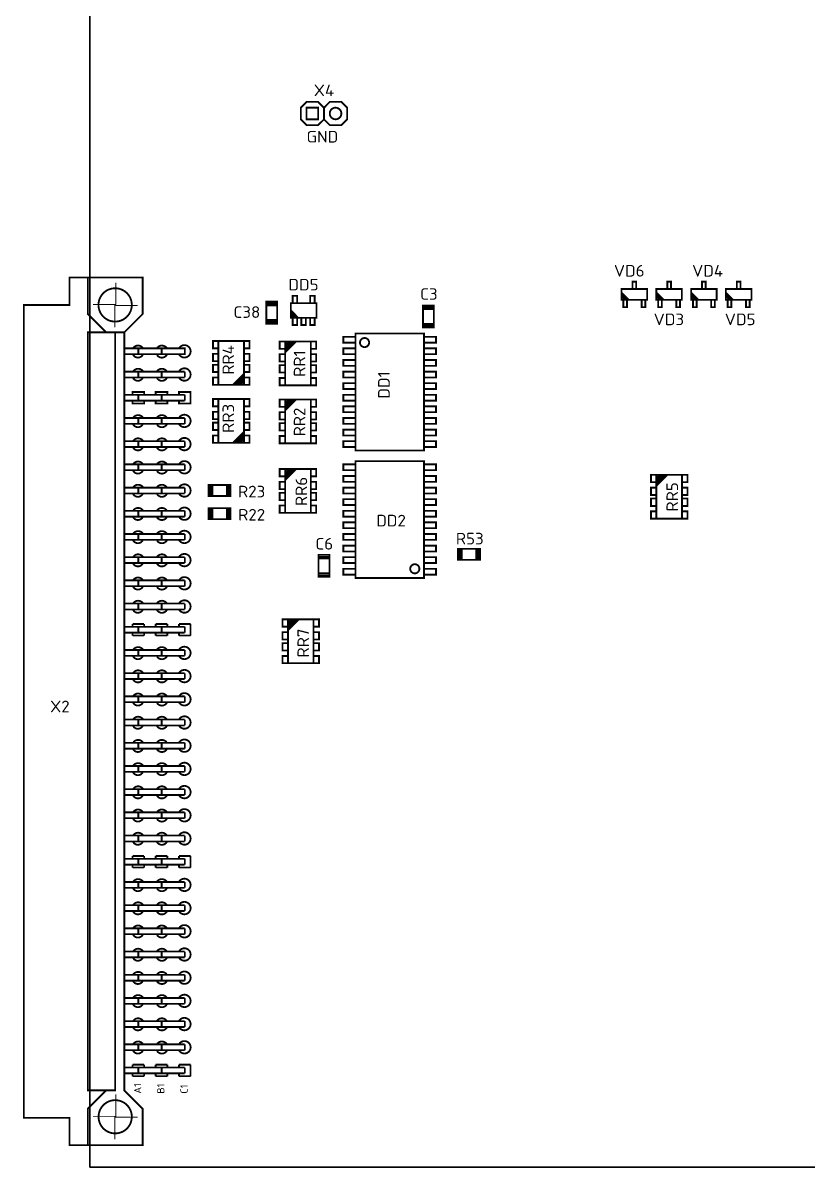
# Model space of a CAD drawing. Header units: millimetres. Extents: x -300 to 586, y -3087 to -2824.
# Drawn here: x -300.4 to -214.5, y -3072.2 to -2947 of the extents above; entities that cross this region are included whole.
import ezdxf
from ezdxf.enums import TextEntityAlignment as Align

# ---------------------------------------------------------------- set-up
doc = ezdxf.new("R2010")
doc.units = ezdxf.units.MM
doc.layers.add('BOARD', color=7, linetype='Continuous', lineweight=35)
doc.layers.add('PP', color=9, linetype='Continuous', lineweight=20)
doc.styles.get("Standard").update_dxf_attribs({"font": 'txt.shx'})

msp = doc.modelspace()

# ---------------------------------------------------------------- linework, layer by layer
at = {"layer": 'BOARD'}
msp.add_lwpolyline([(-136, -3072.25), (-293.07, -3072.25), (-293.07, -2839), (-136, -2839)], dxfattribs=at)
at = {"layer": 'BOARD', "const_width": 0.2}
msp.add_lwpolyline([(-300.31, -3062.85), (-300.31, -2977.85), (-295.31, -2977.85), (-295.31, -2974.85), (-287.31, -2974.85), (-287.31, -2978.85), (-289.31, -2980.85), (-289.31, -3063.85), (-287.31, -3065.85), (-287.31, -3069.85), (-295.31, -3069.85), (-295.31, -3066.85), (-300.31, -3066.85), (-300.31, -3062.85)], dxfattribs=at)
at = {"layer": 'PP'}
for points, const_width in [([(-268.09, -2958.16), (-267.45, -2957.53), (-266.82, -2958.16), (-265.55, -2958.16), (-264.91, -2957.53), (-264.91, -2956.26), (-265.55, -2955.62), (-266.82, -2955.62), (-267.45, -2956.26), (-268.09, -2955.62), (-269.36, -2955.62), (-269.99, -2956.26), (-269.99, -2957.53), (-269.36, -2958.16), (-268.09, -2958.16)], 0.2), ([(-269.36, -2956.26), (-268.09, -2956.26), (-268.09, -2957.53), (-269.36, -2957.53), (-269.36, -2956.26)], 0.2), ([(-267.45, -2956.26), (-267.45, -2957.53)], 0.2), ([(-291.31, -2980.85), (-293.31, -2978.85), (-293.31, -2974.85)], 0.2), ([(-290.25, -2975.4), (-290.25, -2977.8), (-290.3, -2977.85), (-290.31, -2977.85), (-290.35, -2977.89), (-290.35, -2980.3)], 0.1), ([(-232.08, -2976.1), (-233.28, -2976.1), (-233.28, -2975.3), (-233.68, -2975.3), (-233.68, -2976.1), (-234.88, -2976.1), (-234.88, -2977.3), (-232.08, -2977.3), (-232.08, -2976.1)], 0.2), ([(-228.27, -2976.1), (-229.47, -2976.1), (-229.47, -2975.3), (-229.87, -2975.3), (-229.87, -2976.1), (-231.07, -2976.1), (-231.07, -2977.3), (-228.27, -2977.3), (-228.27, -2976.1)], 0.2), ([(-224.46, -2976.1), (-225.66, -2976.1), (-225.66, -2975.3), (-226.06, -2975.3), (-226.06, -2976.1), (-227.26, -2976.1), (-227.26, -2977.3), (-224.46, -2977.3), (-224.46, -2976.1)], 0.2), ([(-220.65, -2976.1), (-221.85, -2976.1), (-221.85, -2975.3), (-222.25, -2975.3), (-222.25, -2976.1), (-223.45, -2976.1), (-223.45, -2977.3), (-220.65, -2977.3), (-220.65, -2976.1)], 0.2), ([(-234.08, -2977.3), (-234.88, -2976.5)], 0.2), ([(-234.88, -2976.7), (-234.28, -2977.3), (-234.28, -2978.1), (-234.68, -2978.1), (-234.68, -2977.3)], 0.2), ([(-233.68, -2976.1), (-233.28, -2976.1)], 0.2), ([(-230.27, -2977.3), (-231.07, -2976.5)], 0.2), ([(-231.07, -2976.7), (-230.47, -2977.3), (-230.47, -2978.1), (-230.87, -2978.1), (-230.87, -2977.3)], 0.2), ([(-229.87, -2976.1), (-229.47, -2976.1)], 0.2), ([(-226.46, -2977.3), (-227.26, -2976.5)], 0.2), ([(-227.26, -2976.7), (-226.66, -2977.3), (-226.66, -2978.1), (-227.06, -2978.1), (-227.06, -2977.3)], 0.2), ([(-226.06, -2976.1), (-225.66, -2976.1)], 0.2), ([(-222.65, -2977.3), (-223.45, -2976.5)], 0.2), ([(-223.45, -2976.7), (-222.85, -2977.3), (-222.85, -2978.1), (-223.25, -2978.1), (-223.25, -2977.3)], 0.2), ([(-222.25, -2976.1), (-221.85, -2976.1)], 0.2), ([(-287.85, -2977.9), (-290.25, -2977.9), (-290.3, -2977.85), (-290.31, -2977.85), (-290.35, -2977.82), (-290.35, -2977.8), (-292.75, -2977.8)], 0.1), ([(-273.77, -2977.5), (-272.57, -2977.5), (-272.57, -2979.9), (-273.77, -2979.9), (-273.77, -2977.5)], 0.2), ([(-272.57, -2977.7), (-273.77, -2977.7)], 0.2), ([(-273.77, -2977.9), (-272.57, -2977.9)], 0.2), ([(-271.08, -2977.66), (-268.28, -2977.66), (-268.28, -2979.26), (-271.08, -2979.26), (-271.08, -2977.66)], 0.2), ([(-270.88, -2977.66), (-270.88, -2976.86), (-270.38, -2976.86), (-270.38, -2977.66)], 0.2), ([(-268.97, -2977.66), (-268.97, -2976.86), (-268.47, -2976.86), (-268.47, -2977.66)], 0.2), ([(-255.42, -2980.32), (-256.62, -2980.32), (-256.62, -2977.92), (-255.42, -2977.92), (-255.42, -2980.32)], 0.2), ([(-234.48, -2977.3), (-234.88, -2976.9)], 0.2), ([(-232.68, -2977.3), (-232.68, -2978.1), (-232.28, -2978.1), (-232.28, -2977.3)], 0.2), ([(-230.67, -2977.3), (-231.07, -2976.9)], 0.2), ([(-228.87, -2977.3), (-228.87, -2978.1), (-228.47, -2978.1), (-228.47, -2977.3)], 0.2), ([(-226.86, -2977.3), (-227.26, -2976.9)], 0.2), ([(-225.06, -2977.3), (-225.06, -2978.1), (-224.66, -2978.1), (-224.66, -2977.3)], 0.2), ([(-223.05, -2977.3), (-223.45, -2976.9)], 0.2), ([(-221.25, -2977.3), (-221.25, -2978.1), (-220.85, -2978.1), (-220.85, -2977.3)], 0.2), ([(-271.08, -2978.45), (-270.28, -2979.26)], 0.2), ([(-271.08, -2978.66), (-270.48, -2979.26)], 0.2), ([(-271.08, -2978.86), (-270.68, -2979.26)], 0.2), ([(-271.08, -2979.05), (-270.88, -2979.26), (-270.88, -2980.05), (-270.38, -2980.05), (-270.38, -2979.26)], 0.2), ([(-269.93, -2979.26), (-269.93, -2980.05), (-269.43, -2980.05), (-269.43, -2979.26)], 0.2), ([(-268.97, -2979.26), (-268.97, -2980.05), (-268.47, -2980.05), (-268.47, -2979.26)], 0.2), ([(-256.62, -2978.12), (-255.42, -2978.12)], 0.2), ([(-256.62, -2978.32), (-255.42, -2978.32)], 0.2), ([(-272.57, -2979.5), (-273.77, -2979.5)], 0.2), ([(-272.57, -2979.7), (-273.77, -2979.7)], 0.2), ([(-255.42, -2979.92), (-256.62, -2979.92)], 0.2), ([(-256.62, -2980.12), (-255.42, -2980.12)], 0.2), ([(-290.31, -2980.85), (-290.31, -3063.85), (-293.31, -3063.85), (-293.31, -2980.85), (-289.31, -2980.85)], 0.2), ([(-264.07, -2981.34), (-265.34, -2981.34), (-265.34, -2981.98), (-264.07, -2981.98)], 0.2), ([(-264.01, -2993.78), (-264.01, -2980.97), (-256.51, -2980.97), (-256.51, -2993.78), (-264.01, -2993.78)], 0.2), ([(-256.45, -2981.34), (-255.18, -2981.34), (-255.18, -2981.98), (-256.45, -2981.98)], 0.2), ([(-289.36, -2982.61), (-282.69, -2982.61), (-282.69, -2983.25), (-289.36, -2983.25)], 0.2), ([(-287.77, -2982.61), (-287.77, -2983.25)], 0.2), ([(-285.23, -2982.61), (-285.23, -2983.25)], 0.2), ([(-279.01, -2982.6), (-279.61, -2982.6), (-279.61, -2981.8), (-279.01, -2981.8)], 0.2), ([(-276.21, -2986.6), (-279.01, -2986.6), (-279.01, -2981.8), (-276.21, -2981.8), (-276.21, -2986.6), (-275.61, -2986.6), (-275.61, -2985.8), (-276.21, -2985.8), (-277.01, -2986.6)], 0.2), ([(-276.21, -2982.6), (-275.61, -2982.6), (-275.61, -2981.8), (-276.21, -2981.8)], 0.2), ([(-271.7, -2981.85), (-268.9, -2981.85), (-268.9, -2986.65), (-271.7, -2986.65), (-271.7, -2981.85), (-272.3, -2981.85), (-272.3, -2982.65), (-271.7, -2982.65), (-270.9, -2981.85)], 0.2), ([(-271.7, -2982.25), (-271.3, -2981.85)], 0.2), ([(-271.7, -2982.45), (-271.1, -2981.85)], 0.2), ([(-271.7, -2982.85), (-270.7, -2981.85)], 0.2), ([(-271.7, -2983.05), (-270.5, -2981.85)], 0.2), ([(-268.9, -2981.85), (-268.3, -2981.85), (-268.3, -2982.65), (-268.9, -2982.65)], 0.2), ([(-264.07, -2982.61), (-265.34, -2982.61), (-265.34, -2983.25), (-264.07, -2983.25)], 0.2), ([(-256.45, -2982.61), (-255.18, -2982.61), (-255.18, -2983.25), (-256.45, -2983.25)], 0.2), ([(-279.01, -2984), (-279.61, -2984), (-279.61, -2983.2), (-279.01, -2983.2)], 0.2), ([(-276.21, -2984), (-275.61, -2984), (-275.61, -2983.2), (-276.21, -2983.2)], 0.2), ([(-271.7, -2983.25), (-272.3, -2983.25), (-272.3, -2984.05), (-271.7, -2984.05)], 0.2), ([(-268.9, -2983.25), (-268.3, -2983.25), (-268.3, -2984.05), (-268.9, -2984.05)], 0.2), ([(-264.07, -2983.88), (-265.34, -2983.88), (-265.34, -2984.52), (-264.07, -2984.52)], 0.2), ([(-256.45, -2983.88), (-255.18, -2983.88), (-255.18, -2984.52), (-256.45, -2984.52)], 0.2), ([(-289.36, -2985.15), (-282.69, -2985.15)], 0.2), ([(-287.77, -2985.15), (-287.77, -2985.79)], 0.2), ([(-285.23, -2985.15), (-285.23, -2985.79)], 0.2), ([(-282.69, -2985.15), (-282.69, -2985.79)], 0.2), ([(-279.01, -2985.2), (-279.61, -2985.2), (-279.61, -2984.4), (-279.01, -2984.4)], 0.2), ([(-276.21, -2985.4), (-277.41, -2986.6)], 0.2), ([(-276.21, -2985.2), (-275.61, -2985.2), (-275.61, -2984.4), (-276.21, -2984.4)], 0.2), ([(-271.7, -2984.45), (-272.3, -2984.45), (-272.3, -2985.25), (-271.7, -2985.25)], 0.2), ([(-268.9, -2984.45), (-268.3, -2984.45), (-268.3, -2985.25), (-268.9, -2985.25)], 0.2), ([(-264.07, -2985.15), (-265.34, -2985.15), (-265.34, -2985.79), (-264.07, -2985.79)], 0.2), ([(-256.45, -2985.15), (-255.18, -2985.15), (-255.18, -2985.79), (-256.45, -2985.79)], 0.2), ([(-282.69, -2985.79), (-289.36, -2985.79)], 0.2), ([(-279.01, -2986.6), (-279.61, -2986.6), (-279.61, -2985.8), (-279.01, -2985.8)], 0.2), ([(-276.21, -2985.6), (-277.21, -2986.6)], 0.2), ([(-276.21, -2986), (-276.81, -2986.6)], 0.2), ([(-276.21, -2986.2), (-276.61, -2986.6)], 0.2), ([(-271.7, -2985.85), (-272.3, -2985.85), (-272.3, -2986.65), (-271.7, -2986.65)], 0.2), ([(-268.9, -2985.85), (-268.3, -2985.85), (-268.3, -2986.65), (-268.9, -2986.65)], 0.2), ([(-264.07, -2986.42), (-265.34, -2986.42), (-265.34, -2987.06), (-264.07, -2987.06)], 0.2), ([(-256.45, -2986.42), (-255.18, -2986.42), (-255.18, -2987.06), (-256.45, -2987.06)], 0.2), ([(-289.36, -2987.69), (-282.69, -2987.69)], 0.2), ([(-288.41, -2987.69), (-288.41, -2987.38), (-287.14, -2987.38), (-287.14, -2987.69)], 0.2), ([(-287.77, -2987.69), (-287.77, -2988.33)], 0.2), ([(-285.87, -2987.69), (-285.87, -2987.38), (-284.6, -2987.38), (-284.6, -2987.69)], 0.2), ([(-285.23, -2987.69), (-285.23, -2988.33)], 0.2), ([(-283.33, -2987.69), (-283.33, -2987.38), (-282.06, -2987.38), (-282.06, -2988.64), (-283.33, -2988.64), (-283.33, -2988.33)], 0.2), ([(-282.69, -2987.69), (-282.69, -2988.33)], 0.2), ([(-264.07, -2987.69), (-265.34, -2987.69), (-265.34, -2988.33), (-264.07, -2988.33)], 0.2), ([(-256.45, -2987.69), (-255.18, -2987.69), (-255.18, -2988.33), (-256.45, -2988.33)], 0.2), ([(-282.69, -2988.33), (-289.36, -2988.33)], 0.2), ([(-287.14, -2988.33), (-287.14, -2988.64), (-288.41, -2988.64), (-288.41, -2988.33)], 0.2), ([(-284.6, -2988.33), (-284.6, -2988.64), (-285.87, -2988.64), (-285.87, -2988.33)], 0.2), ([(-279.01, -2988.95), (-279.61, -2988.95), (-279.61, -2988.15), (-279.01, -2988.15)], 0.2), ([(-276.21, -2992.95), (-279.01, -2992.95), (-279.01, -2988.15), (-276.21, -2988.15), (-276.21, -2992.95), (-275.61, -2992.95), (-275.61, -2992.15), (-276.21, -2992.15), (-277.01, -2992.95)], 0.2), ([(-276.21, -2988.95), (-275.61, -2988.95), (-275.61, -2988.15), (-276.21, -2988.15)], 0.2), ([(-271.7, -2988.2), (-268.9, -2988.2), (-268.9, -2993), (-271.7, -2993), (-271.7, -2988.2), (-272.3, -2988.2), (-272.3, -2989), (-271.7, -2989), (-270.9, -2988.2)], 0.2), ([(-271.7, -2988.6), (-271.3, -2988.2)], 0.2), ([(-271.7, -2988.8), (-271.1, -2988.2)], 0.2), ([(-271.7, -2989.2), (-270.7, -2988.2)], 0.2), ([(-271.7, -2989.4), (-270.5, -2988.2)], 0.2), ([(-268.9, -2988.2), (-268.3, -2988.2), (-268.3, -2989), (-268.9, -2989)], 0.2), ([(-264.07, -2988.96), (-265.34, -2988.96), (-265.34, -2989.6), (-264.07, -2989.6)], 0.2), ([(-256.45, -2988.96), (-255.18, -2988.96), (-255.18, -2989.6), (-256.45, -2989.6)], 0.2), ([(-289.36, -2990.23), (-282.69, -2990.23)], 0.2), ([(-287.77, -2990.23), (-287.77, -2990.87)], 0.2), ([(-285.23, -2990.23), (-285.23, -2990.87)], 0.2), ([(-282.69, -2990.23), (-282.69, -2990.87)], 0.2), ([(-279.01, -2990.35), (-279.61, -2990.35), (-279.61, -2989.55), (-279.01, -2989.55)], 0.2), ([(-276.21, -2990.35), (-275.61, -2990.35), (-275.61, -2989.55), (-276.21, -2989.55)], 0.2), ([(-271.7, -2989.6), (-272.3, -2989.6), (-272.3, -2990.4), (-271.7, -2990.4)], 0.2), ([(-268.9, -2989.6), (-268.3, -2989.6), (-268.3, -2990.4), (-268.9, -2990.4)], 0.2), ([(-264.07, -2990.23), (-265.34, -2990.23), (-265.34, -2990.87), (-264.07, -2990.87)], 0.2), ([(-256.45, -2990.23), (-255.18, -2990.23), (-255.18, -2990.87), (-256.45, -2990.87)], 0.2), ([(-282.69, -2990.87), (-289.36, -2990.87)], 0.2), ([(-279.01, -2991.55), (-279.61, -2991.55), (-279.61, -2990.75), (-279.01, -2990.75)], 0.2), ([(-276.21, -2991.75), (-277.41, -2992.95)], 0.2), ([(-276.21, -2991.55), (-275.61, -2991.55), (-275.61, -2990.75), (-276.21, -2990.75)], 0.2), ([(-271.7, -2990.8), (-272.3, -2990.8), (-272.3, -2991.6), (-271.7, -2991.6)], 0.2), ([(-268.9, -2990.8), (-268.3, -2990.8), (-268.3, -2991.6), (-268.9, -2991.6)], 0.2), ([(-264.07, -2991.5), (-265.34, -2991.5), (-265.34, -2992.14), (-264.07, -2992.14)], 0.2), ([(-256.45, -2991.5), (-255.18, -2991.5), (-255.18, -2992.14), (-256.45, -2992.14)], 0.2), ([(-289.36, -2992.77), (-282.69, -2992.77)], 0.2), ([(-287.77, -2992.77), (-287.77, -2993.41)], 0.2), ([(-285.23, -2992.77), (-285.23, -2993.41)], 0.2), ([(-282.69, -2992.77), (-282.69, -2993.41)], 0.2), ([(-279.01, -2992.95), (-279.61, -2992.95), (-279.61, -2992.15), (-279.01, -2992.15)], 0.2), ([(-276.21, -2991.95), (-277.21, -2992.95)], 0.2), ([(-276.21, -2992.35), (-276.81, -2992.95)], 0.2), ([(-276.21, -2992.55), (-276.61, -2992.95)], 0.2), ([(-271.7, -2992.2), (-272.3, -2992.2), (-272.3, -2993), (-271.7, -2993)], 0.2), ([(-268.9, -2992.2), (-268.3, -2992.2), (-268.3, -2993), (-268.9, -2993)], 0.2), ([(-264.07, -2992.77), (-265.34, -2992.77), (-265.34, -2993.41), (-264.07, -2993.41)], 0.2), ([(-256.45, -2992.77), (-255.18, -2992.77), (-255.18, -2993.41), (-256.45, -2993.41)], 0.2), ([(-282.69, -2993.41), (-289.36, -2993.41)], 0.2), ([(-289.36, -2995.31), (-282.69, -2995.31)], 0.2), ([(-287.77, -2995.31), (-287.77, -2995.95)], 0.2), ([(-285.23, -2995.31), (-285.23, -2995.95)], 0.2), ([(-282.69, -2995.31), (-282.69, -2995.95)], 0.2), ([(-264.07, -2995.95), (-265.34, -2995.95), (-265.34, -2995.31), (-264.07, -2995.31)], 0.2), ([(-256.51, -2994.95), (-256.51, -3007.74), (-264.01, -3007.74), (-264.01, -2994.95), (-256.51, -2994.95)], 0.2), ([(-256.45, -2995.95), (-255.18, -2995.95), (-255.18, -2995.31), (-256.45, -2995.31)], 0.2), ([(-282.69, -2995.95), (-289.36, -2995.95)], 0.2), ([(-271.7, -2995.82), (-268.9, -2995.82), (-268.9, -3000.62), (-271.7, -3000.62), (-271.7, -2995.82), (-272.3, -2995.82), (-272.3, -2996.62), (-271.7, -2996.62), (-270.9, -2995.82)], 0.2), ([(-271.7, -2996.22), (-271.3, -2995.82)], 0.2), ([(-271.7, -2996.42), (-271.1, -2995.82)], 0.2), ([(-271.7, -2996.82), (-270.7, -2995.82)], 0.2), ([(-271.7, -2997.02), (-270.5, -2995.82)], 0.2), ([(-268.9, -2995.82), (-268.3, -2995.82), (-268.3, -2996.62), (-268.9, -2996.62)], 0.2), ([(-264.07, -2997.22), (-265.34, -2997.22), (-265.34, -2996.58), (-264.07, -2996.58)], 0.2), ([(-256.45, -2997.22), (-255.18, -2997.22), (-255.18, -2996.58), (-256.45, -2996.58)], 0.2), ([(-231.06, -2996.45), (-228.26, -2996.45), (-228.26, -3001.26), (-231.06, -3001.26), (-231.06, -2996.45), (-231.66, -2996.45), (-231.66, -2997.26), (-231.06, -2997.26), (-230.26, -2996.45)], 0.2), ([(-231.06, -2996.86), (-230.66, -2996.45)], 0.2), ([(-231.06, -2997.05), (-230.46, -2996.45)], 0.2), ([(-231.06, -2997.45), (-230.06, -2996.45)], 0.2), ([(-231.06, -2997.66), (-229.86, -2996.45)], 0.2), ([(-228.26, -2996.45), (-227.66, -2996.45), (-227.66, -2997.26), (-228.26, -2997.26)], 0.2), ([(-289.36, -2997.85), (-282.69, -2997.85)], 0.2), ([(-287.77, -2997.85), (-287.77, -2998.49)], 0.2), ([(-285.23, -2997.85), (-285.23, -2998.49)], 0.2), ([(-282.69, -2997.85), (-282.69, -2998.49)], 0.2), ([(-277.68, -2998.77), (-277.68, -2997.57), (-280.08, -2997.57), (-280.08, -2998.77), (-277.68, -2998.77)], 0.2), ([(-279.88, -2997.57), (-279.88, -2998.77)], 0.2), ([(-279.68, -2997.57), (-279.68, -2998.77)], 0.2), ([(-278.08, -2997.57), (-278.08, -2998.77)], 0.2), ([(-277.88, -2997.57), (-277.88, -2998.77)], 0.2), ([(-271.7, -2997.22), (-272.3, -2997.22), (-272.3, -2998.02), (-271.7, -2998.02)], 0.2), ([(-268.9, -2997.22), (-268.3, -2997.22), (-268.3, -2998.02), (-268.9, -2998.02)], 0.2), ([(-264.07, -2998.49), (-265.34, -2998.49), (-265.34, -2997.85), (-264.07, -2997.85)], 0.2), ([(-256.45, -2998.49), (-255.18, -2998.49), (-255.18, -2997.85), (-256.45, -2997.85)], 0.2), ([(-231.06, -2997.86), (-231.66, -2997.86), (-231.66, -2998.66), (-231.06, -2998.66)], 0.2), ([(-228.26, -2997.86), (-227.66, -2997.86), (-227.66, -2998.66), (-228.26, -2998.66)], 0.2), ([(-282.69, -2998.49), (-289.36, -2998.49)], 0.2), ([(-271.7, -2998.42), (-272.3, -2998.42), (-272.3, -2999.22), (-271.7, -2999.22)], 0.2), ([(-268.9, -2998.42), (-268.3, -2998.42), (-268.3, -2999.22), (-268.9, -2999.22)], 0.2), ([(-264.07, -2999.76), (-265.34, -2999.76), (-265.34, -2999.12), (-264.07, -2999.12)], 0.2), ([(-256.45, -2999.76), (-255.18, -2999.76), (-255.18, -2999.12), (-256.45, -2999.12)], 0.2), ([(-231.06, -2999.05), (-231.66, -2999.05), (-231.66, -2999.86), (-231.06, -2999.86)], 0.2), ([(-228.26, -2999.05), (-227.66, -2999.05), (-227.66, -2999.86), (-228.26, -2999.86)], 0.2), ([(-289.36, -3000.39), (-282.69, -3000.39)], 0.2), ([(-287.77, -3000.39), (-287.77, -3001.03)], 0.2), ([(-285.23, -3000.39), (-285.23, -3001.03)], 0.2), ([(-282.69, -3000.39), (-282.69, -3001.03)], 0.2), ([(-277.68, -3001.31), (-277.68, -3000.11), (-280.08, -3000.11), (-280.08, -3001.31), (-277.68, -3001.31)], 0.2), ([(-279.88, -3000.11), (-279.88, -3001.31)], 0.2), ([(-279.68, -3000.11), (-279.68, -3001.31)], 0.2), ([(-278.08, -3000.11), (-278.08, -3001.31)], 0.2), ([(-277.88, -3000.11), (-277.88, -3001.31)], 0.2), ([(-271.7, -2999.82), (-272.3, -2999.82), (-272.3, -3000.62), (-271.7, -3000.62)], 0.2), ([(-268.9, -2999.82), (-268.3, -2999.82), (-268.3, -3000.62), (-268.9, -3000.62)], 0.2), ([(-264.07, -3001.03), (-265.34, -3001.03), (-265.34, -3000.39), (-264.07, -3000.39)], 0.2), ([(-256.45, -3001.03), (-255.18, -3001.03), (-255.18, -3000.39), (-256.45, -3000.39)], 0.2), ([(-231.06, -3000.45), (-231.66, -3000.45), (-231.66, -3001.26), (-231.06, -3001.26)], 0.2), ([(-228.26, -3000.45), (-227.66, -3000.45), (-227.66, -3001.26), (-228.26, -3001.26)], 0.2), ([(-282.69, -3001.03), (-289.36, -3001.03)], 0.2), ([(-264.07, -3002.3), (-265.34, -3002.3), (-265.34, -3001.66), (-264.07, -3001.66)], 0.2), ([(-256.45, -3002.3), (-255.18, -3002.3), (-255.18, -3001.66), (-256.45, -3001.66)], 0.2), ([(-289.36, -3002.93), (-282.69, -3002.93)], 0.2), ([(-287.77, -3002.93), (-287.77, -3003.57)], 0.2), ([(-285.23, -3002.93), (-285.23, -3003.57)], 0.2), ([(-282.69, -3002.93), (-282.69, -3003.57)], 0.2), ([(-264.07, -3003.57), (-265.34, -3003.57), (-265.34, -3002.93), (-264.07, -3002.93)], 0.2), ([(-256.45, -3003.57), (-255.18, -3003.57), (-255.18, -3002.93), (-256.45, -3002.93)], 0.2), ([(-282.69, -3003.57), (-289.36, -3003.57)], 0.2), ([(-264.07, -3004.84), (-265.34, -3004.84), (-265.34, -3004.2), (-264.07, -3004.2)], 0.2), ([(-256.45, -3004.84), (-255.18, -3004.84), (-255.18, -3004.2), (-256.45, -3004.2)], 0.2), ([(-289.36, -3005.47), (-282.69, -3005.47)], 0.2), ([(-287.77, -3005.47), (-287.77, -3006.11)], 0.2), ([(-285.23, -3005.47), (-285.23, -3006.11)], 0.2), ([(-282.69, -3005.47), (-282.69, -3006.11)], 0.2), ([(-266.85, -3007.62), (-268.05, -3007.62), (-268.05, -3005.22), (-266.85, -3005.22), (-266.85, -3007.62)], 0.2), ([(-268.05, -3005.43), (-266.85, -3005.43)], 0.2), ([(-264.07, -3006.11), (-265.34, -3006.11), (-265.34, -3005.47), (-264.07, -3005.47)], 0.2), ([(-256.45, -3006.11), (-255.18, -3006.11), (-255.18, -3005.47), (-256.45, -3005.47)], 0.2), ([(-252.78, -3004.55), (-252.78, -3005.76), (-250.38, -3005.76), (-250.38, -3004.55), (-252.78, -3004.55)], 0.2), ([(-252.58, -3005.76), (-252.58, -3004.55)], 0.2), ([(-252.38, -3005.76), (-252.38, -3004.55)], 0.2), ([(-250.78, -3005.76), (-250.78, -3004.55)], 0.2), ([(-250.58, -3005.76), (-250.58, -3004.55)], 0.2), ([(-282.69, -3006.11), (-289.36, -3006.11)], 0.2), ([(-268.05, -3005.62), (-266.85, -3005.62)], 0.2), ([(-264.07, -3007.38), (-265.34, -3007.38), (-265.34, -3006.74), (-264.07, -3006.74)], 0.2), ([(-256.45, -3007.38), (-255.18, -3007.38), (-255.18, -3006.74), (-256.45, -3006.74)], 0.2), ([(-289.36, -3008.01), (-282.69, -3008.01)], 0.2), ([(-287.77, -3008.01), (-287.77, -3008.65)], 0.2), ([(-285.23, -3008.01), (-285.23, -3008.65)], 0.2), ([(-282.69, -3008.01), (-282.69, -3008.65)], 0.2), ([(-266.85, -3007.22), (-268.05, -3007.22)], 0.2), ([(-268.05, -3007.43), (-266.85, -3007.43)], 0.2), ([(-282.69, -3008.65), (-289.36, -3008.65)], 0.2), ([(-289.36, -3010.55), (-282.69, -3010.55)], 0.2), ([(-287.77, -3010.55), (-287.77, -3011.19)], 0.2), ([(-285.23, -3010.55), (-285.23, -3011.19)], 0.2), ([(-282.69, -3010.55), (-282.69, -3011.19)], 0.2), ([(-282.69, -3011.19), (-289.36, -3011.19)], 0.2), ([(-288.41, -3012.78), (-287.14, -3012.78)], 0.2), ([(-288.41, -3013.09), (-288.41, -3012.78)], 0.2), ([(-287.14, -3012.78), (-287.14, -3013.09)], 0.2), ([(-285.87, -3012.78), (-284.6, -3012.78)], 0.2), ([(-285.87, -3013.09), (-285.87, -3012.78)], 0.2), ([(-284.6, -3012.78), (-284.6, -3013.09)], 0.2), ([(-283.33, -3012.78), (-282.06, -3012.78)], 0.2), ([(-283.33, -3013.09), (-283.33, -3012.78)], 0.2), ([(-282.06, -3012.78), (-282.06, -3014.05)], 0.2), ([(-271.39, -3012.28), (-268.59, -3012.28), (-268.59, -3017.08), (-271.39, -3017.08), (-271.39, -3012.28), (-271.99, -3012.28), (-271.99, -3013.08), (-271.39, -3013.08), (-270.59, -3012.28)], 0.2), ([(-271.39, -3012.68), (-270.99, -3012.28)], 0.2), ([(-271.39, -3012.88), (-270.79, -3012.28)], 0.2), ([(-271.39, -3013.28), (-270.39, -3012.28)], 0.2), ([(-271.39, -3013.48), (-270.19, -3012.28)], 0.2), ([(-268.59, -3012.28), (-267.99, -3012.28), (-267.99, -3013.08), (-268.59, -3013.08)], 0.2), ([(-289.36, -3013.09), (-282.69, -3013.09)], 0.2), ([(-282.69, -3013.73), (-289.36, -3013.73)], 0.2), ([(-288.41, -3014.05), (-288.41, -3013.73)], 0.2), ([(-287.14, -3014.05), (-288.41, -3014.05)], 0.2), ([(-287.77, -3013.09), (-287.77, -3013.73)], 0.2), ([(-287.14, -3013.73), (-287.14, -3014.05)], 0.2), ([(-285.87, -3014.05), (-285.87, -3013.73)], 0.2), ([(-284.6, -3014.05), (-285.87, -3014.05)], 0.2), ([(-285.23, -3013.09), (-285.23, -3013.73)], 0.2), ([(-284.6, -3013.73), (-284.6, -3014.05)], 0.2), ([(-283.33, -3014.05), (-283.33, -3013.73)], 0.2), ([(-282.06, -3014.05), (-283.33, -3014.05)], 0.2), ([(-282.69, -3013.09), (-282.69, -3013.73)], 0.2), ([(-271.39, -3013.68), (-271.99, -3013.68), (-271.99, -3014.48), (-271.39, -3014.48)], 0.2), ([(-268.59, -3013.68), (-267.99, -3013.68), (-267.99, -3014.48), (-268.59, -3014.48)], 0.2), ([(-271.39, -3014.88), (-271.99, -3014.88), (-271.99, -3015.68), (-271.39, -3015.68)], 0.2), ([(-268.59, -3014.88), (-267.99, -3014.88), (-267.99, -3015.68), (-268.59, -3015.68)], 0.2), ([(-289.36, -3015.63), (-282.69, -3015.63)], 0.2), ([(-282.69, -3016.27), (-289.36, -3016.27)], 0.2), ([(-287.77, -3015.63), (-287.77, -3016.27)], 0.2), ([(-285.23, -3015.63), (-285.23, -3016.27)], 0.2), ([(-282.69, -3015.63), (-282.69, -3016.27)], 0.2), ([(-271.39, -3016.28), (-271.99, -3016.28), (-271.99, -3017.08), (-271.39, -3017.08)], 0.2), ([(-268.59, -3016.28), (-267.99, -3016.28), (-267.99, -3017.08), (-268.59, -3017.08)], 0.2), ([(-289.36, -3018.17), (-282.69, -3018.17)], 0.2), ([(-282.69, -3018.81), (-289.36, -3018.81)], 0.2), ([(-287.77, -3018.17), (-287.77, -3018.81)], 0.2), ([(-285.23, -3018.17), (-285.23, -3018.81)], 0.2), ([(-282.69, -3018.17), (-282.69, -3018.81)], 0.2), ([(-289.36, -3020.71), (-282.69, -3020.71)], 0.2), ([(-282.69, -3021.35), (-289.36, -3021.35)], 0.2), ([(-287.77, -3020.71), (-287.77, -3021.35)], 0.2), ([(-285.23, -3020.71), (-285.23, -3021.35)], 0.2), ([(-282.69, -3020.71), (-282.69, -3021.35)], 0.2), ([(-289.36, -3023.25), (-282.69, -3023.25)], 0.2), ([(-282.69, -3023.89), (-289.36, -3023.89)], 0.2), ([(-287.77, -3023.25), (-287.77, -3023.89)], 0.2), ([(-285.23, -3023.25), (-285.23, -3023.89)], 0.2), ([(-282.69, -3023.25), (-282.69, -3023.89)], 0.2), ([(-289.36, -3025.79), (-282.69, -3025.79)], 0.2), ([(-282.69, -3026.43), (-289.36, -3026.43)], 0.2), ([(-287.77, -3025.79), (-287.77, -3026.43)], 0.2), ([(-285.23, -3025.79), (-285.23, -3026.43)], 0.2), ([(-282.69, -3025.79), (-282.69, -3026.43)], 0.2), ([(-289.36, -3028.33), (-282.69, -3028.33)], 0.2), ([(-282.69, -3028.97), (-289.36, -3028.97)], 0.2), ([(-287.77, -3028.33), (-287.77, -3028.97)], 0.2), ([(-285.23, -3028.33), (-285.23, -3028.97)], 0.2), ([(-282.69, -3028.33), (-282.69, -3028.97)], 0.2), ([(-289.36, -3030.87), (-282.69, -3030.87)], 0.2), ([(-282.69, -3031.51), (-289.36, -3031.51)], 0.2), ([(-287.77, -3030.87), (-287.77, -3031.51)], 0.2), ([(-285.23, -3030.87), (-285.23, -3031.51)], 0.2), ([(-282.69, -3030.87), (-282.69, -3031.51)], 0.2), ([(-289.36, -3033.41), (-282.69, -3033.41)], 0.2), ([(-282.69, -3034.05), (-289.36, -3034.05)], 0.2), ([(-287.77, -3033.41), (-287.77, -3034.05)], 0.2), ([(-285.23, -3033.41), (-285.23, -3034.05)], 0.2), ([(-282.69, -3033.41), (-282.69, -3034.05)], 0.2), ([(-289.36, -3035.95), (-282.69, -3035.95)], 0.2), ([(-282.69, -3036.59), (-289.36, -3036.59)], 0.2), ([(-287.77, -3035.95), (-287.77, -3036.59)], 0.2), ([(-285.23, -3035.95), (-285.23, -3036.59)], 0.2), ([(-282.69, -3035.95), (-282.69, -3036.59)], 0.2), ([(-289.36, -3038.49), (-282.69, -3038.49)], 0.2), ([(-282.69, -3039.13), (-289.36, -3039.13)], 0.2), ([(-288.41, -3038.18), (-287.14, -3038.18)], 0.2), ([(-288.41, -3038.49), (-288.41, -3038.18)], 0.2), ([(-288.41, -3039.45), (-288.41, -3039.13)], 0.2), ([(-287.77, -3038.49), (-287.77, -3039.13)], 0.2), ([(-287.14, -3038.18), (-287.14, -3038.49)], 0.2), ([(-287.14, -3039.13), (-287.14, -3039.45)], 0.2), ([(-285.87, -3038.18), (-284.6, -3038.18)], 0.2), ([(-285.87, -3038.49), (-285.87, -3038.18)], 0.2), ([(-285.87, -3039.45), (-285.87, -3039.13)], 0.2), ([(-285.23, -3038.49), (-285.23, -3039.13)], 0.2), ([(-284.6, -3038.18), (-284.6, -3038.49)], 0.2), ([(-284.6, -3039.13), (-284.6, -3039.45)], 0.2), ([(-283.33, -3038.18), (-282.06, -3038.18)], 0.2), ([(-283.33, -3038.49), (-283.33, -3038.18)], 0.2), ([(-283.33, -3039.45), (-283.33, -3039.13)], 0.2), ([(-282.69, -3038.49), (-282.69, -3039.13)], 0.2), ([(-282.06, -3038.18), (-282.06, -3039.45)], 0.2), ([(-287.14, -3039.45), (-288.41, -3039.45)], 0.2), ([(-284.6, -3039.45), (-285.87, -3039.45)], 0.2), ([(-282.06, -3039.45), (-283.33, -3039.45)], 0.2), ([(-289.36, -3041.03), (-282.69, -3041.03)], 0.2), ([(-282.69, -3041.67), (-289.36, -3041.67)], 0.2), ([(-287.77, -3041.03), (-287.77, -3041.67)], 0.2), ([(-285.23, -3041.03), (-285.23, -3041.67)], 0.2), ([(-282.69, -3041.03), (-282.69, -3041.67)], 0.2), ([(-289.36, -3043.57), (-282.69, -3043.57)], 0.2), ([(-282.69, -3044.21), (-289.36, -3044.21)], 0.2), ([(-287.77, -3043.57), (-287.77, -3044.21)], 0.2), ([(-285.23, -3043.57), (-285.23, -3044.21)], 0.2), ([(-282.69, -3043.57), (-282.69, -3044.21)], 0.2), ([(-289.36, -3046.11), (-282.69, -3046.11)], 0.2), ([(-282.69, -3046.75), (-289.36, -3046.75)], 0.2), ([(-287.77, -3046.11), (-287.77, -3046.75)], 0.2), ([(-285.23, -3046.11), (-285.23, -3046.75)], 0.2), ([(-282.69, -3046.11), (-282.69, -3046.75)], 0.2), ([(-289.36, -3048.65), (-282.69, -3048.65)], 0.2), ([(-282.69, -3049.29), (-289.36, -3049.29)], 0.2), ([(-287.77, -3048.65), (-287.77, -3049.29)], 0.2), ([(-285.23, -3048.65), (-285.23, -3049.29)], 0.2), ([(-282.69, -3048.65), (-282.69, -3049.29)], 0.2), ([(-289.36, -3051.19), (-282.69, -3051.19)], 0.2), ([(-282.69, -3051.83), (-289.36, -3051.83)], 0.2), ([(-287.77, -3051.19), (-287.77, -3051.83)], 0.2), ([(-285.23, -3051.19), (-285.23, -3051.83)], 0.2), ([(-282.69, -3051.19), (-282.69, -3051.83)], 0.2), ([(-289.36, -3053.73), (-282.69, -3053.73)], 0.2), ([(-282.69, -3054.37), (-289.36, -3054.37)], 0.2), ([(-287.77, -3053.73), (-287.77, -3054.37)], 0.2), ([(-285.23, -3053.73), (-285.23, -3054.37)], 0.2), ([(-282.69, -3053.73), (-282.69, -3054.37)], 0.2), ([(-289.36, -3056.27), (-282.69, -3056.27)], 0.2), ([(-282.69, -3056.91), (-289.36, -3056.91)], 0.2), ([(-287.77, -3056.27), (-287.77, -3056.91)], 0.2), ([(-285.23, -3056.27), (-285.23, -3056.91)], 0.2), ([(-282.69, -3056.27), (-282.69, -3056.91)], 0.2), ([(-289.36, -3058.81), (-282.69, -3058.81)], 0.2), ([(-287.77, -3058.81), (-287.77, -3059.45)], 0.2), ([(-285.23, -3058.81), (-285.23, -3059.45)], 0.2), ([(-282.69, -3058.81), (-282.69, -3059.45)], 0.2), ([(-282.69, -3059.45), (-289.36, -3059.45)], 0.2), ([(-289.36, -3061.35), (-282.69, -3061.35)], 0.2), ([(-288.41, -3061.03), (-287.14, -3061.03)], 0.2), ([(-288.41, -3061.35), (-288.41, -3061.03)], 0.2), ([(-287.77, -3061.35), (-287.77, -3061.99)], 0.2), ([(-287.14, -3061.03), (-287.14, -3061.35)], 0.2), ([(-285.87, -3061.03), (-284.6, -3061.03)], 0.2), ([(-285.87, -3061.35), (-285.87, -3061.03)], 0.2), ([(-285.23, -3061.35), (-285.23, -3061.99)], 0.2), ([(-284.6, -3061.03), (-284.6, -3061.35)], 0.2), ([(-283.33, -3061.03), (-282.06, -3061.03)], 0.2), ([(-283.33, -3061.35), (-283.33, -3061.03)], 0.2), ([(-282.69, -3061.35), (-282.69, -3061.99)], 0.2), ([(-282.06, -3061.03), (-282.06, -3062.3)], 0.2), ([(-282.69, -3061.99), (-289.36, -3061.99)], 0.2), ([(-288.41, -3062.3), (-288.41, -3061.99)], 0.2), ([(-287.14, -3062.3), (-288.41, -3062.3)], 0.2), ([(-287.14, -3061.99), (-287.14, -3062.3)], 0.2), ([(-285.87, -3062.3), (-285.87, -3061.99)], 0.2), ([(-284.6, -3062.3), (-285.87, -3062.3)], 0.2), ([(-284.6, -3061.99), (-284.6, -3062.3)], 0.2), ([(-283.33, -3062.3), (-283.33, -3061.99)], 0.2), ([(-282.06, -3062.3), (-283.33, -3062.3)], 0.2), ([(-291.31, -3063.85), (-293.31, -3065.85), (-293.31, -3069.85)], 0.2), ([(-290.25, -3064.29), (-290.25, -3066.69), (-290.3, -3066.74), (-290.31, -3066.74), (-290.35, -3066.78), (-290.35, -3069.19)], 0.1), ([(-287.85, -3066.79), (-290.25, -3066.79), (-290.3, -3066.74), (-290.31, -3066.74), (-290.35, -3066.7), (-290.35, -3066.69), (-292.75, -3066.69)], 0.1)]:
    msp.add_lwpolyline(points, dxfattribs=dict(at, const_width=const_width))
at = {"layer": 'PP', "const_width": 0.2}
for points in [[(-265.55, -2956.89, 1), (-266.82, -2956.89, 1), (-265.55, -2956.89)], [(-288.49, -2977.85, 1), (-292.14, -2977.85, 1), (-288.49, -2977.85)], [(-262.51, -2981.97, 1), (-263.51, -2981.97, 1), (-262.51, -2981.97)], [(-288.35, -2982.6, -0.548946), (-287.25, -2982.6)], [(-285.75, -2982.6, -0.548946), (-284.65, -2982.6)], [(-283.33, -2982.61, -3.994451), (-283.33, -2983.25)], [(-288.35, -2983.3, 0.663793), (-287.25, -2983.2)], [(-285.73, -2983.33, 0.566199), (-284.65, -2983.3)], [(-288.35, -2985.14, -0.548946), (-287.25, -2985.14)], [(-285.75, -2985.14, -0.548946), (-284.65, -2985.14)], [(-283.33, -2985.15, -3.994451), (-283.33, -2985.79)], [(-288.35, -2985.84, 0.663793), (-287.25, -2985.74)], [(-285.73, -2985.87, 0.566199), (-284.65, -2985.84)], [(-288.35, -2990.22, -0.548946), (-287.25, -2990.22)], [(-285.75, -2990.22, -0.548946), (-284.65, -2990.22)], [(-283.33, -2990.23, -3.994451), (-283.33, -2990.87)], [(-288.35, -2990.92, 0.663793), (-287.25, -2990.82)], [(-285.73, -2990.95, 0.566199), (-284.65, -2990.92)], [(-288.35, -2992.76, -0.548946), (-287.25, -2992.76)], [(-285.75, -2992.76, -0.548946), (-284.65, -2992.76)], [(-283.33, -2992.77, -3.994451), (-283.33, -2993.41)], [(-288.35, -2993.46, 0.663793), (-287.25, -2993.36)], [(-285.73, -2993.49, 0.566199), (-284.65, -2993.46)], [(-288.35, -2995.3, -0.548946), (-287.25, -2995.3)], [(-285.75, -2995.3, -0.548946), (-284.65, -2995.3)], [(-283.33, -2995.31, -3.994451), (-283.33, -2995.95)], [(-288.35, -2996, 0.663793), (-287.25, -2995.9)], [(-285.73, -2996.03, 0.566199), (-284.65, -2996)], [(-288.35, -2997.84, -0.548946), (-287.25, -2997.84)], [(-285.75, -2997.84, -0.548946), (-284.65, -2997.84)], [(-283.33, -2997.85, -3.994451), (-283.33, -2998.49)], [(-288.35, -2998.54, 0.663793), (-287.25, -2998.44)], [(-285.73, -2998.57, 0.566199), (-284.65, -2998.54)], [(-288.35, -3000.38, -0.548946), (-287.25, -3000.38)], [(-285.75, -3000.38, -0.548946), (-284.65, -3000.38)], [(-283.33, -3000.39, -3.994451), (-283.33, -3001.03)], [(-288.35, -3001.08, 0.663793), (-287.25, -3000.98)], [(-285.73, -3001.11, 0.566199), (-284.65, -3001.08)], [(-288.35, -3002.92, -0.548946), (-287.25, -3002.92)], [(-285.75, -3002.92, -0.548946), (-284.65, -3002.92)], [(-283.33, -3002.93, -3.994451), (-283.33, -3003.57)], [(-288.35, -3003.62, 0.663793), (-287.25, -3003.52)], [(-285.73, -3003.65, 0.566199), (-284.65, -3003.62)], [(-288.35, -3005.46, -0.548946), (-287.25, -3005.46)], [(-285.75, -3005.46, -0.548946), (-284.65, -3005.46)], [(-283.33, -3005.47, -3.994451), (-283.33, -3006.11)], [(-288.35, -3006.16, 0.663793), (-287.25, -3006.06)], [(-285.73, -3006.19, 0.566199), (-284.65, -3006.16)], [(-257.01, -3006.74, 1), (-258.01, -3006.74, 1), (-257.01, -3006.74)], [(-288.35, -3008, -0.548946), (-287.25, -3008)], [(-285.75, -3008, -0.548946), (-284.65, -3008)], [(-283.33, -3008.01, -3.994451), (-283.33, -3008.65)], [(-288.35, -3008.7, 0.663793), (-287.25, -3008.6)], [(-285.73, -3008.73, 0.566199), (-284.65, -3008.7)], [(-288.35, -3010.54, -0.548946), (-287.25, -3010.54)], [(-285.75, -3010.54, -0.548946), (-284.65, -3010.54)], [(-283.33, -3010.55, -3.994451), (-283.33, -3011.19)], [(-288.35, -3011.24, 0.663793), (-287.25, -3011.14)], [(-285.73, -3011.27, 0.566199), (-284.65, -3011.24)], [(-288.35, -3015.62, -0.548946), (-287.25, -3015.62)], [(-285.75, -3015.62, -0.548946), (-284.65, -3015.62)], [(-283.33, -3015.63, -3.994451), (-283.33, -3016.27)], [(-288.35, -3016.32, 0.663793), (-287.25, -3016.22)], [(-285.73, -3016.35, 0.566199), (-284.65, -3016.32)], [(-288.35, -3018.16, -0.548946), (-287.25, -3018.16)], [(-285.75, -3018.16, -0.548946), (-284.65, -3018.16)], [(-283.33, -3018.17, -3.994451), (-283.33, -3018.81)], [(-288.35, -3018.86, 0.663793), (-287.25, -3018.76)], [(-285.73, -3018.89, 0.566199), (-284.65, -3018.86)], [(-288.35, -3020.7, -0.548946), (-287.25, -3020.7)], [(-285.75, -3020.7, -0.548946), (-284.65, -3020.7)], [(-283.33, -3020.71, -3.994451), (-283.33, -3021.35)], [(-288.35, -3021.4, 0.663793), (-287.25, -3021.3)], [(-285.73, -3021.43, 0.566199), (-284.65, -3021.4)], [(-288.35, -3023.24, -0.548946), (-287.25, -3023.24)], [(-285.75, -3023.24, -0.548946), (-284.65, -3023.24)], [(-283.33, -3023.25, -3.994451), (-283.33, -3023.89)], [(-288.35, -3023.94, 0.663793), (-287.25, -3023.84)], [(-285.73, -3023.97, 0.566199), (-284.65, -3023.94)], [(-288.35, -3025.78, -0.548946), (-287.25, -3025.78)], [(-285.75, -3025.78, -0.548946), (-284.65, -3025.78)], [(-283.33, -3025.79, -3.994451), (-283.33, -3026.43)], [(-288.35, -3026.48, 0.663793), (-287.25, -3026.38)], [(-285.73, -3026.51, 0.566199), (-284.65, -3026.48)], [(-288.35, -3028.32, -0.548946), (-287.25, -3028.32)], [(-285.75, -3028.32, -0.548946), (-284.65, -3028.32)], [(-283.33, -3028.33, -3.994451), (-283.33, -3028.97)], [(-288.35, -3029.02, 0.663793), (-287.25, -3028.92)], [(-285.73, -3029.05, 0.566199), (-284.65, -3029.02)], [(-288.35, -3030.86, -0.548946), (-287.25, -3030.86)], [(-285.75, -3030.86, -0.548946), (-284.65, -3030.86)], [(-283.33, -3030.87, -3.994451), (-283.33, -3031.51)], [(-288.35, -3031.56, 0.663793), (-287.25, -3031.46)], [(-285.73, -3031.59, 0.566199), (-284.65, -3031.56)], [(-288.35, -3033.4, -0.548946), (-287.25, -3033.4)], [(-285.75, -3033.4, -0.548946), (-284.65, -3033.4)], [(-283.33, -3033.41, -3.994451), (-283.33, -3034.05)], [(-288.35, -3034.1, 0.663793), (-287.25, -3034)], [(-285.73, -3034.13, 0.566199), (-284.65, -3034.1)], [(-283.33, -3035.95, -3.994451), (-283.33, -3036.59)], [(-288.35, -3035.94, -0.548946), (-287.25, -3035.94)], [(-288.35, -3036.64, 0.663793), (-287.25, -3036.54)], [(-285.75, -3035.94, -0.548946), (-284.65, -3035.94)], [(-285.73, -3036.67, 0.566199), (-284.65, -3036.64)], [(-288.35, -3041.02, -0.548946), (-287.25, -3041.02)], [(-288.35, -3041.72, 0.663793), (-287.25, -3041.62)], [(-285.75, -3041.02, -0.548946), (-284.65, -3041.02)], [(-285.73, -3041.75, 0.566199), (-284.65, -3041.72)], [(-283.33, -3041.03, -3.994451), (-283.33, -3041.67)], [(-288.35, -3043.56, -0.548946), (-287.25, -3043.56)], [(-288.35, -3044.26, 0.663793), (-287.25, -3044.16)], [(-285.75, -3043.56, -0.548946), (-284.65, -3043.56)], [(-285.73, -3044.29, 0.566199), (-284.65, -3044.26)], [(-283.33, -3043.57, -3.994451), (-283.33, -3044.21)], [(-288.35, -3046.1, -0.548946), (-287.25, -3046.1)], [(-288.35, -3046.8, 0.663793), (-287.25, -3046.7)], [(-285.75, -3046.1, -0.548946), (-284.65, -3046.1)], [(-285.73, -3046.83, 0.566199), (-284.65, -3046.8)], [(-283.33, -3046.11, -3.994451), (-283.33, -3046.75)], [(-288.35, -3048.64, -0.548946), (-287.25, -3048.64)], [(-288.35, -3049.34, 0.663793), (-287.25, -3049.24)], [(-285.75, -3048.64, -0.548946), (-284.65, -3048.64)], [(-285.73, -3049.37, 0.566199), (-284.65, -3049.34)], [(-283.33, -3048.65, -3.994451), (-283.33, -3049.29)], [(-288.35, -3051.18, -0.548946), (-287.25, -3051.18)], [(-288.35, -3051.88, 0.663793), (-287.25, -3051.78)], [(-285.75, -3051.18, -0.548946), (-284.65, -3051.18)], [(-285.73, -3051.91, 0.566199), (-284.65, -3051.88)], [(-283.33, -3051.19, -3.994451), (-283.33, -3051.83)], [(-288.35, -3053.72, -0.548946), (-287.25, -3053.72)], [(-288.35, -3054.42, 0.663793), (-287.25, -3054.32)], [(-285.75, -3053.72, -0.548946), (-284.65, -3053.72)], [(-285.73, -3054.45, 0.566199), (-284.65, -3054.42)], [(-283.33, -3053.73, -3.994451), (-283.33, -3054.37)], [(-288.35, -3056.26, -0.548946), (-287.25, -3056.26)], [(-288.35, -3056.96, 0.663793), (-287.25, -3056.86)], [(-285.75, -3056.26, -0.548946), (-284.65, -3056.26)], [(-283.33, -3056.27, -3.994451), (-283.33, -3056.91)], [(-285.73, -3056.99, 0.566199), (-284.65, -3056.96)], [(-288.35, -3058.8, -0.548946), (-287.25, -3058.8)], [(-288.35, -3059.5, 0.663793), (-287.25, -3059.4)], [(-285.75, -3058.8, -0.548946), (-284.65, -3058.8)], [(-283.33, -3058.81, -3.994451), (-283.33, -3059.45)], [(-285.73, -3059.53, 0.566199), (-284.65, -3059.5)], [(-288.49, -3066.74, 0.999945), (-292.13, -3066.74, 1.000055), (-288.49, -3066.74)]]:
    msp.add_lwpolyline(points, format="xyb", dxfattribs=at)

# ---------------------------------------------------------------- texts
at = {"layer": 'PP', "width": 1.019685}
for s, p in [('X4', (-267.45, -2954.99)), ('VD6', (-234.03, -2974.75)), ('VD4', (-225.45, -2974.75)), ('DD5', (-269.69, -2976.27)), ('C3', (-255.97, -2977.29)), ('C38', (-275.89, -2979.27)), ('VD3', (-229.69, -2980.07)), ('VD5', (-221.89, -2980.07)), ('R23', (-275.37, -2998.92)), ('R22', (-275.37, -3001.46)), ('DD2', (-260.11, -3002.1)), ('R53', (-251.49, -3004.07)), ('C6', (-267.42, -3004.64)), ('X2', (-296.36, -3022.45))]:
    msp.add_text(s, height=1.27, dxfattribs=at).set_placement(p, align=Align.CENTER)
msp.add_text('GND', height=1.27, dxfattribs=at).set_placement((-269.36, -2960.07))
for s, p in [('RR4', (-277.29, -2983.87)), ('RR1', (-269.49, -2984.27)), ('DD1', (-260.26, -2986.62)), ('RR3', (-277.29, -2990.27)), ('RR2', (-269.49, -2990.67)), ('RR6', (-269.29, -2998.27)), ('RR5', (-228.69, -2998.87)), ('RR7', (-269.09, -3014.87))]:
    msp.add_text(s, height=1.27, rotation=90, dxfattribs=at).set_placement(p, align=Align.CENTER)
at = {"layer": 'PP'}
for s, p in [('A1', (-287.46, -3064.21)), ('B1', (-284.92, -3064.21)), ('C1', (-282.38, -3064.21))]:
    msp.add_text(s, height=0.787, rotation=90, dxfattribs=at).set_placement(p)

doc.saveas('drawing.dxf')
